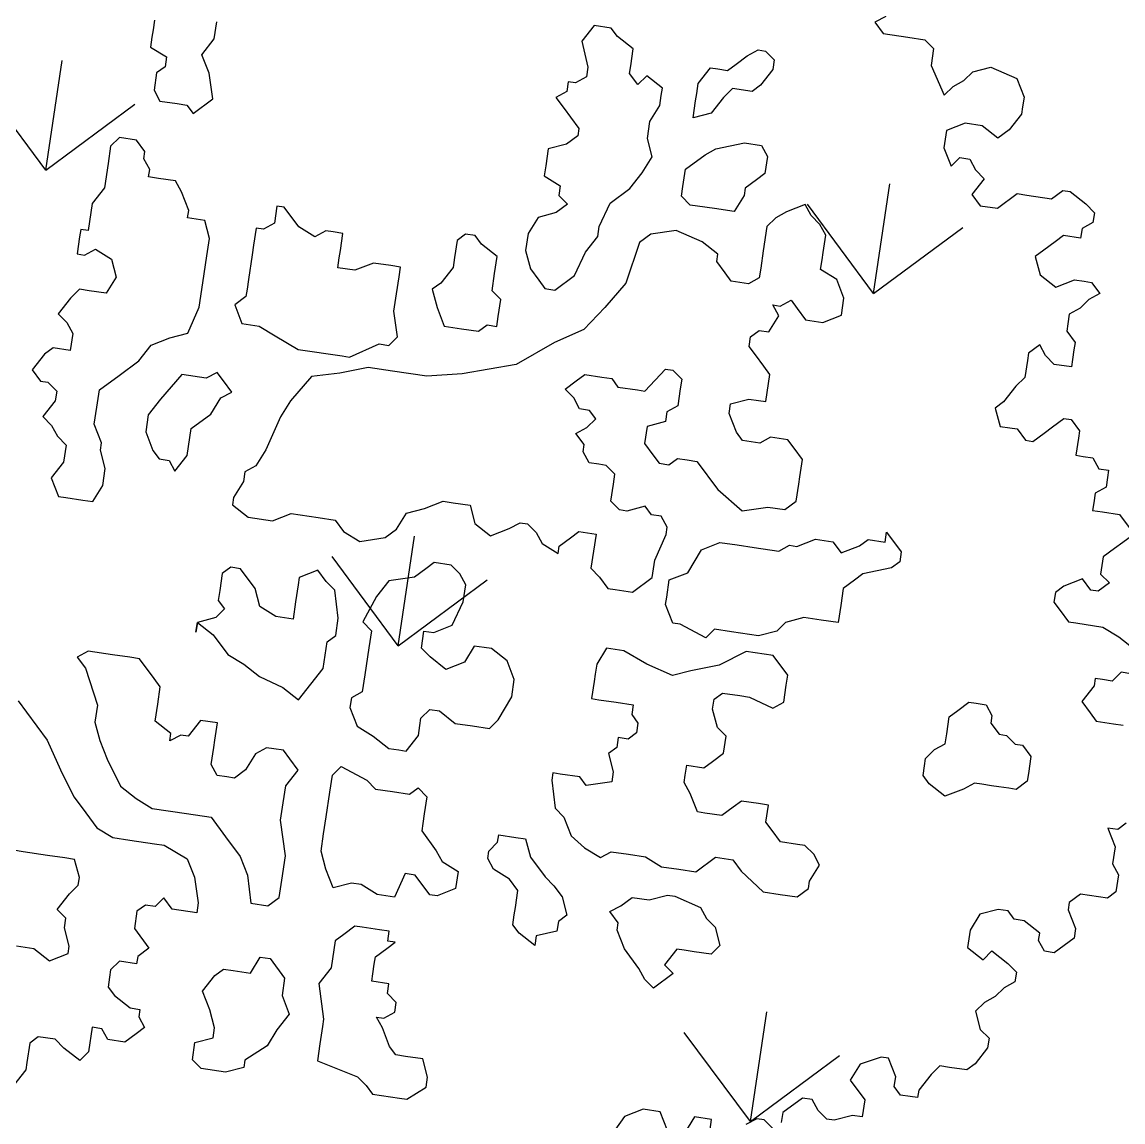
# Model space of a CAD drawing. Header units: millimetres. Extents: x 338 to 506, y 179 to 335.
# Drawn here: x 382.877 to 386.658, y 309.697 to 313.472 of the extents above; entities that cross this region are included whole.
import ezdxf

# ---------------------------------------------------------------- set-up
doc = ezdxf.new("R2010")
doc.units = ezdxf.units.MM
for name, color, linetype in [('ANDEN', 251, 'Continuous'), ('ARBOL-TOP', 3, 'Continuous'), ('MUROS', 32, 'Continuous')]:
    doc.layers.add(name, color=color, linetype=linetype)

# ---------------------------------------------------------------- blocks, each defined once
blk = doc.blocks.new('*X960')
at = {"color": 0}
for p, q in [((128.3075, 122.0172), (128.5769, 122.2867)), ((128.3075, 122.0172), (128.5769, 121.7478)), ((128.3075, 122.0172), (128.6885, 122.0172)), ((126.8707, 120.5804), (127.1401, 120.8498)), ((126.8707, 120.5804), (127.1401, 120.311)), ((126.8707, 120.5804), (127.2517, 120.5804)), ((125.4338, 119.1436), (125.7032, 119.413)), ((128.3075, 119.1436), (128.5769, 119.413)), ((125.4338, 119.1436), (125.7032, 118.8742)), ((125.4338, 119.1436), (125.8148, 119.1436)), ((128.3075, 119.1436), (128.5769, 118.8742)), ((128.3075, 119.1436), (128.6885, 119.1436))]:
    blk.add_line(p, q, dxfattribs=at)
blk = doc.blocks.new('ARBOLITO')
at = {"linetype": 'ByBlock'}
for points in [[(463.06291, 69.54334), (463.0546, 69.53711), (463.06291, 69.5288), (463.08369, 69.5288), (463.09823, 69.5288), (463.10655, 69.52256), (463.10655, 69.50802), (463.12109, 69.48516), (463.12733, 69.49347), (463.13564, 69.49971), (463.14187, 69.50802), (463.15642, 69.51425), (463.17927, 69.50802), (463.18758, 69.49347), (463.18758, 69.48516), (463.18758, 69.47893), (463.17927, 69.46438), (463.17096, 69.45607), (463.15642, 69.46438), (463.14187, 69.46438), (463.12733, 69.45607), (463.12733, 69.44153), (463.13564, 69.42698), (463.14187, 69.43529), (463.15018, 69.43529), (463.15642, 69.42698), (463.16473, 69.42075), (463.15642, 69.4062), (463.16473, 69.39789), (463.17927, 69.39789), (463.19382, 69.41244), (463.20213, 69.41244), (463.22291, 69.41244), (463.23122, 69.42075), (463.23745, 69.42075), (463.252, 69.41244), (463.26031, 69.4062), (463.26031, 69.39789), (463.252, 69.39166), (463.252, 69.38334), (463.23745, 69.38334), (463.23122, 69.37711), (463.22291, 69.3688), (463.21667, 69.36257), (463.22291, 69.34802), (463.23745, 69.33971), (463.252, 69.34802), (463.26031, 69.34802), (463.26654, 69.34802), (463.27486, 69.33971), (463.26654, 69.33348), (463.26031, 69.32516), (463.252, 69.31893), (463.252, 69.31062), (463.252, 69.30438), (463.26031, 69.29607), (463.26031, 69.28984), (463.26031, 69.28153), (463.26031, 69.27529), (463.24576, 69.27529), (463.23745, 69.28153), (463.23122, 69.28984), (463.22291, 69.28153), (463.22291, 69.27529), (463.22291, 69.26075), (463.21667, 69.25244), (463.20836, 69.23789), (463.20213, 69.23166), (463.20836, 69.21711), (463.21667, 69.21711), (463.22291, 69.21711), (463.23122, 69.2088), (463.23745, 69.2088), (463.24576, 69.21711), (463.252, 69.22335), (463.26031, 69.23166), (463.26654, 69.23166), (463.27486, 69.22335), (463.27486, 69.21711), (463.27486, 69.20257), (463.28109, 69.20257), (463.2894, 69.20257), (463.29563, 69.19426), (463.30395, 69.19426), (463.30395, 69.18802), (463.30395, 69.17971), (463.29563, 69.17348), (463.29563, 69.16517), (463.29563, 69.15893), (463.30395, 69.15893), (463.31849, 69.15893), (463.33304, 69.14439), (463.32472, 69.13608), (463.31849, 69.12984), (463.31018, 69.12153), (463.31018, 69.10698), (463.31849, 69.10075), (463.31018, 69.09244), (463.30395, 69.09244), (463.29563, 69.10075), (463.28109, 69.09244), (463.27486, 69.08621), (463.27486, 69.07789), (463.28109, 69.07166), (463.2894, 69.06335), (463.29563, 69.06335), (463.31849, 69.06335), (463.33304, 69.05712), (463.34758, 69.0488)], [(463.34758, 69.02802), (463.33927, 69.02802), (463.33304, 69.01971), (463.32472, 69.01971), (463.31849, 69.01971), (463.31849, 69.01348), (463.31018, 68.99893), (463.31849, 68.99062), (463.32472, 68.98439), (463.33927, 68.98439), (463.34758, 68.98439)], [(463.36213, 68.90335), (463.35589, 68.89712), (463.34758, 68.89712), (463.35589, 68.88257), (463.35589, 68.86803), (463.36213, 68.85972), (463.36213, 68.84517), (463.35589, 68.83894), (463.33304, 68.83894), (463.32472, 68.83062), (463.32472, 68.82439), (463.33304, 68.80985), (463.33304, 68.80153), (463.31849, 68.78699), (463.31018, 68.78699), (463.30395, 68.7953), (463.30395, 68.80153), (463.2894, 68.80985), (463.28109, 68.80985), (463.27486, 68.81608), (463.26654, 68.81608), (463.252, 68.80985), (463.24576, 68.7953), (463.24576, 68.78076), (463.26031, 68.77244), (463.26654, 68.78076), (463.28109, 68.77244), (463.2894, 68.76621), (463.2894, 68.7579), (463.28109, 68.75167), (463.27486, 68.74335), (463.26654, 68.73712), (463.26031, 68.72881), (463.26654, 68.71426), (463.27486, 68.70803), (463.27486, 68.69972), (463.26654, 68.68517), (463.26031, 68.67894), (463.24576, 68.67894), (463.23745, 68.67894), (463.23122, 68.67063), (463.22291, 68.65608), (463.22291, 68.64985), (463.21667, 68.64985), (463.20836, 68.64985), (463.20213, 68.65608), (463.20213, 68.66439), (463.19382, 68.67894), (463.18758, 68.67894), (463.17096, 68.67063), (463.16473, 68.65608), (463.17927, 68.64154), (463.17927, 68.62699), (463.17096, 68.62699), (463.15642, 68.62076), (463.15018, 68.62076), (463.14187, 68.62699), (463.13564, 68.6353), (463.12733, 68.6353), (463.11278, 68.62076), (463.11278, 68.61245)], [(463.10655, 68.60621), (463.09823, 68.61245), (463.092, 68.61245), (463.08369, 68.60621)], [(463.0546, 68.59167), (463.0546, 68.60621), (463.04005, 68.60621), (463.03382, 68.59167)], [(463.01927, 68.59167), (463.01096, 68.60621), (462.99642, 68.60621), (462.98187, 68.5979), (462.97564, 68.58543)], [(463.06291, 69.54334), (463.0546, 69.53711), (463.06291, 69.5288), (463.08369, 69.5288), (463.09823, 69.5288), (463.10655, 69.52256), (463.10655, 69.50802), (463.12109, 69.48516), (463.12733, 69.49347), (463.13564, 69.49971), (463.14187, 69.50802), (463.15642, 69.51425), (463.17927, 69.50802), (463.18758, 69.49347), (463.18758, 69.48516), (463.18758, 69.47893), (463.17927, 69.46438), (463.17096, 69.45607), (463.15642, 69.46438), (463.14187, 69.46438), (463.12733, 69.45607), (463.12733, 69.44153), (463.13564, 69.42698), (463.14187, 69.43529), (463.15018, 69.43529), (463.15642, 69.42698), (463.16473, 69.42075), (463.15642, 69.4062), (463.16473, 69.39789), (463.17927, 69.39789), (463.19382, 69.41244), (463.20213, 69.41244), (463.22291, 69.41244), (463.23122, 69.42075), (463.23745, 69.42075), (463.252, 69.41244), (463.26031, 69.4062), (463.26031, 69.39789), (463.252, 69.39166), (463.252, 69.38334), (463.23745, 69.38334), (463.23122, 69.37711), (463.22291, 69.3688), (463.21667, 69.36257), (463.22291, 69.34802), (463.23745, 69.33971), (463.252, 69.34802), (463.26031, 69.34802), (463.26654, 69.34802), (463.27486, 69.33971), (463.26654, 69.33348), (463.26031, 69.32516), (463.252, 69.31893), (463.252, 69.31062), (463.252, 69.30438), (463.26031, 69.29607), (463.26031, 69.28984), (463.26031, 69.28153), (463.26031, 69.27529), (463.24576, 69.27529), (463.23745, 69.28153), (463.23122, 69.28984), (463.22291, 69.28153), (463.22291, 69.27529), (463.22291, 69.26075), (463.21667, 69.25244), (463.20836, 69.23789), (463.20213, 69.23166), (463.20836, 69.21711), (463.21667, 69.21711), (463.22291, 69.21711), (463.23122, 69.2088), (463.23745, 69.2088), (463.24576, 69.21711), (463.252, 69.22335), (463.26031, 69.23166), (463.26654, 69.23166), (463.27486, 69.22335), (463.27486, 69.21711), (463.27486, 69.20257), (463.28109, 69.20257), (463.2894, 69.20257), (463.29563, 69.19426), (463.30395, 69.19426), (463.30395, 69.18802), (463.30395, 69.17971), (463.29563, 69.17348), (463.29563, 69.16517), (463.29563, 69.15893), (463.30395, 69.15893), (463.31849, 69.15893), (463.33304, 69.14439), (463.32472, 69.13608), (463.31849, 69.12984), (463.31018, 69.12153), (463.31018, 69.10698), (463.31849, 69.10075), (463.31018, 69.09244), (463.30395, 69.09244), (463.29563, 69.10075), (463.28109, 69.09244), (463.27486, 69.08621), (463.27486, 69.07789), (463.28109, 69.07166), (463.2894, 69.06335), (463.29563, 69.06335), (463.31849, 69.06335), (463.33304, 69.05712), (463.34758, 69.0488)], [(463.34758, 69.02802), (463.33927, 69.02802), (463.33304, 69.01971), (463.32472, 69.01971), (463.31849, 69.01971), (463.31849, 69.01348), (463.31018, 68.99893), (463.31849, 68.99062), (463.32472, 68.98439), (463.33927, 68.98439), (463.34758, 68.98439)], [(463.36213, 68.90335), (463.35589, 68.89712), (463.34758, 68.89712), (463.35589, 68.88257), (463.35589, 68.86803), (463.36213, 68.85972), (463.36213, 68.84517), (463.35589, 68.83894), (463.33304, 68.83894), (463.32472, 68.83062), (463.32472, 68.82439), (463.33304, 68.80985), (463.33304, 68.80153), (463.31849, 68.78699), (463.31018, 68.78699), (463.30395, 68.7953), (463.30395, 68.80153), (463.2894, 68.80985), (463.28109, 68.80985), (463.27486, 68.81608), (463.26654, 68.81608), (463.252, 68.80985), (463.24576, 68.7953), (463.24576, 68.78076), (463.26031, 68.77244), (463.26654, 68.78076), (463.28109, 68.77244), (463.2894, 68.76621), (463.2894, 68.7579), (463.28109, 68.75167), (463.27486, 68.74335), (463.26654, 68.73712), (463.26031, 68.72881), (463.26654, 68.71426), (463.27486, 68.70803), (463.27486, 68.69972), (463.26654, 68.68517), (463.26031, 68.67894), (463.24576, 68.67894), (463.23745, 68.67894), (463.23122, 68.67063), (463.22291, 68.65608), (463.22291, 68.64985), (463.21667, 68.64985), (463.20836, 68.64985), (463.20213, 68.65608), (463.20213, 68.66439), (463.19382, 68.67894), (463.18758, 68.67894), (463.17096, 68.67063), (463.16473, 68.65608), (463.17927, 68.64154), (463.17927, 68.62699), (463.17096, 68.62699), (463.15642, 68.62076), (463.15018, 68.62076), (463.14187, 68.62699), (463.13564, 68.6353), (463.12733, 68.6353), (463.11278, 68.62076), (463.11278, 68.61245)], [(463.10655, 68.60621), (463.09823, 68.61245), (463.092, 68.61245), (463.08369, 68.60621)], [(463.0546, 68.59167), (463.0546, 68.60621), (463.04005, 68.60621), (463.03382, 68.59167)], [(463.01927, 68.59167), (463.01096, 68.60621), (462.99642, 68.60621), (462.98187, 68.5979), (462.97564, 68.58543)], [(462.51435, 69.39166), (462.50811, 69.41244), (462.4998, 69.42698), (462.50811, 69.44153), (462.50811, 69.45607)], [(462.45617, 69.44984), (462.45617, 69.44153), (462.45617, 69.43529), (462.45617, 69.42698), (462.47071, 69.42075), (462.47071, 69.41244), (462.46448, 69.4062), (462.46448, 69.39166), (462.47071, 69.38334), (462.48526, 69.38334), (462.49357, 69.38334), (462.4998, 69.37711), (462.51435, 69.39166), (462.51435, 69.39166)], [(462.51435, 69.39166), (462.50811, 69.41244), (462.4998, 69.42698), (462.50811, 69.44153), (462.50811, 69.45607)], [(462.45617, 69.44984), (462.45617, 69.44153), (462.45617, 69.43529), (462.45617, 69.42698), (462.47071, 69.42075), (462.47071, 69.41244), (462.46448, 69.4062), (462.46448, 69.39166), (462.47071, 69.38334), (462.48526, 69.38334), (462.49357, 69.38334), (462.4998, 69.37711), (462.51435, 69.39166)], [(462.82187, 69.27529), (462.83642, 69.28984), (462.84265, 69.31062), (462.85097, 69.32516), (462.85097, 69.33348), (462.8572, 69.35425), (462.87174, 69.3688), (462.88006, 69.38334), (462.88629, 69.39789), (462.88006, 69.41244), (462.88006, 69.42698), (462.88629, 69.44153), (462.88629, 69.44984), (462.88629, 69.45607), (462.87174, 69.46438), (462.86551, 69.45607), (462.8572, 69.46438), (462.8572, 69.47062), (462.8572, 69.48516), (462.84265, 69.49347), (462.83642, 69.49971), (462.82187, 69.49971), (462.81356, 69.48516), (462.82187, 69.46438), (462.82187, 69.45607), (462.81356, 69.44984), (462.80733, 69.44984), (462.80733, 69.44153), (462.79902, 69.43529), (462.80733, 69.42698), (462.81356, 69.42075), (462.82187, 69.41244), (462.82187, 69.4062), (462.81356, 69.39789), (462.79902, 69.39166), (462.79902, 69.37711), (462.79902, 69.3688), (462.81356, 69.36257), (462.81356, 69.35425), (462.82187, 69.34802), (462.81356, 69.33971), (462.79902, 69.33348), (462.79278, 69.31893), (462.79278, 69.30438), (462.79902, 69.28984), (462.80733, 69.28153), (462.81356, 69.27529), (462.82187, 69.27529), (462.82187, 69.27529)], [(462.82187, 69.27529), (462.83642, 69.28984), (462.84265, 69.31062), (462.85097, 69.32516), (462.85097, 69.33348), (462.8572, 69.35425), (462.87174, 69.3688), (462.88006, 69.38334), (462.88629, 69.39789), (462.88006, 69.41244), (462.88006, 69.42698), (462.88629, 69.44153), (462.88629, 69.44984), (462.88629, 69.45607), (462.87174, 69.46438), (462.86551, 69.45607), (462.8572, 69.46438), (462.8572, 69.47062), (462.8572, 69.48516), (462.84265, 69.49347), (462.83642, 69.49971), (462.82187, 69.49971), (462.81356, 69.48516), (462.82187, 69.46438), (462.82187, 69.45607), (462.81356, 69.44984), (462.80733, 69.44984), (462.80733, 69.44153), (462.79902, 69.43529), (462.80733, 69.42698), (462.81356, 69.42075), (462.82187, 69.41244), (462.82187, 69.4062), (462.81356, 69.39789), (462.79902, 69.39166), (462.79902, 69.37711), (462.79902, 69.3688), (462.81356, 69.36257), (462.81356, 69.35425), (462.82187, 69.34802), (462.81356, 69.33971), (462.79902, 69.33348), (462.79278, 69.31893), (462.79278, 69.30438), (462.79902, 69.28984), (462.80733, 69.28153), (462.81356, 69.27529), (462.82187, 69.27529)], [(462.91538, 69.43529), (462.91538, 69.44984), (462.91538, 69.45607), (462.91538, 69.46438), (462.92369, 69.47893), (462.92993, 69.47893), (462.93824, 69.47893), (462.94447, 69.48516), (462.95278, 69.49347), (462.96109, 69.49971), (462.96733, 69.49971), (462.97564, 69.49347), (462.97564, 69.48516), (462.96733, 69.47062), (462.96109, 69.46438), (462.94447, 69.46438), (462.93824, 69.45607), (462.92993, 69.44153), (462.91538, 69.43529), (462.91538, 69.43529)], [(462.91538, 69.43529), (462.91538, 69.44984), (462.91538, 69.45607), (462.91538, 69.46438), (462.92369, 69.47893), (462.92993, 69.47893), (462.93824, 69.47893), (462.94447, 69.48516), (462.95278, 69.49347), (462.96109, 69.49971), (462.96733, 69.49971), (462.97564, 69.49347), (462.97564, 69.48516), (462.96733, 69.47062), (462.96109, 69.46438), (462.94447, 69.46438), (462.93824, 69.45607), (462.92993, 69.44153), (462.91538, 69.43529)], [(462.94447, 69.36257), (462.92993, 69.36257), (462.92369, 69.36257), (462.91538, 69.3688), (462.91538, 69.37711), (462.91538, 69.39166), (462.92993, 69.4062), (462.93824, 69.41244), (462.96109, 69.42075), (462.97564, 69.42075), (462.98187, 69.41244), (462.98187, 69.39789), (462.97564, 69.39166), (462.96733, 69.38334), (462.96733, 69.37711), (462.96109, 69.36257), (462.94447, 69.36257), (462.94447, 69.36257)], [(462.94447, 69.36257), (462.92993, 69.36257), (462.92369, 69.36257), (462.91538, 69.3688), (462.91538, 69.37711), (462.91538, 69.39166), (462.92993, 69.4062), (462.93824, 69.41244), (462.96109, 69.42075), (462.97564, 69.42075), (462.98187, 69.41244), (462.98187, 69.39789), (462.97564, 69.39166), (462.96733, 69.38334), (462.96733, 69.37711), (462.96109, 69.36257), (462.94447, 69.36257)], [(462.58084, 69.05712), (462.59538, 69.0488), (462.61616, 69.0488), (462.63071, 69.05712), (462.65357, 69.05712), (462.66811, 69.05712), (462.67642, 69.0488), (462.69097, 69.04257), (462.71175, 69.0488), (462.72006, 69.05712), (462.72629, 69.07166), (462.74084, 69.07789), (462.75538, 69.08621), (462.76369, 69.08621), (462.77824, 69.08621), (462.78447, 69.07166), (462.79902, 69.06335), (462.81356, 69.07166), (462.82187, 69.07789), (462.82811, 69.07789), (462.83642, 69.07166), (462.84265, 69.06335), (462.8572, 69.05712), (462.8572, 69.06335), (462.86551, 69.07166), (462.87174, 69.07789), (462.88629, 69.07789), (462.88629, 69.06335), (462.88629, 69.0488), (462.8946, 69.04257), (462.90291, 69.03426), (462.90915, 69.03426), (462.92369, 69.03426), (462.93824, 69.0488), (462.93824, 69.06335), (462.94447, 69.08621), (462.94447, 69.09244), (462.93824, 69.10075), (462.92993, 69.10075), (462.92369, 69.10698), (462.90915, 69.10075), (462.90291, 69.10075), (462.8946, 69.10698), (462.8946, 69.12153), (462.8946, 69.12984), (462.88629, 69.13608), (462.88006, 69.13608), (462.87174, 69.13608), (462.86551, 69.14439), (462.86551, 69.15062), (462.8572, 69.15893), (462.86551, 69.16517), (462.87174, 69.17348), (462.86551, 69.17971), (462.8572, 69.17971), (462.85097, 69.18802), (462.84265, 69.19426), (462.85097, 69.20257), (462.8572, 69.2088), (462.87174, 69.2088), (462.88006, 69.2088), (462.88629, 69.20257), (462.90291, 69.20257), (462.90915, 69.20257), (462.92369, 69.22335), (462.92993, 69.22335), (462.93824, 69.21711), (462.93824, 69.2088), (462.93824, 69.19426), (462.92993, 69.18802), (462.92993, 69.17971), (462.91538, 69.17348), (462.91538, 69.15893), (462.92369, 69.15062), (462.92993, 69.14439), (462.93824, 69.14439), (462.94447, 69.15062), (462.95278, 69.15062), (462.96109, 69.15062), (462.96733, 69.14439), (462.97564, 69.13608), (462.98187, 69.12984), (463.00473, 69.1153), (463.02551, 69.12153), (463.04005, 69.12153), (463.04837, 69.12984), (463.04837, 69.14439), (463.04837, 69.15062), (463.04837, 69.16517), (463.04005, 69.17348), (463.03382, 69.17971), (463.01927, 69.17971), (463.01096, 69.17348), (462.99642, 69.17348), (462.99018, 69.17971), (462.98187, 69.19426), (462.98187, 69.20257), (462.99642, 69.2088), (463.00473, 69.2088), (463.01096, 69.2088), (463.01096, 69.23166), (463.00473, 69.23789), (462.99642, 69.2462), (462.99018, 69.25244), (462.99018, 69.26075), (462.99642, 69.26698), (463.00473, 69.26698), (463.01096, 69.28153), (463.00473, 69.28984), (463.01096, 69.28984), (463.01927, 69.29607), (463.02551, 69.28984), (463.03382, 69.28153), (463.04837, 69.28153), (463.06291, 69.28984), (463.06291, 69.30438), (463.0546, 69.31893), (463.04005, 69.32516), (463.04005, 69.33348), (463.04005, 69.33971), (463.04005, 69.35425), (463.03382, 69.36257), (463.02551, 69.3688), (463.01927, 69.37711), (463.00473, 69.3688), (462.99642, 69.36257), (462.99018, 69.35425), (462.99018, 69.33348), (462.99018, 69.31893), (462.99018, 69.31062), (462.98187, 69.30438), (462.96733, 69.30438), (462.96109, 69.31062), (462.95278, 69.31893), (462.95278, 69.32516), (462.93824, 69.33348), (462.91538, 69.33971), (462.8946, 69.33348), (462.88629, 69.32516), (462.88006, 69.28984), (462.86551, 69.26698), (462.85097, 69.2462), (462.82811, 69.23166), (462.79902, 69.2088), (462.75538, 69.19426), (462.72629, 69.18802), (462.6972, 69.18802), (462.67642, 69.18802), (462.65357, 69.17971), (462.63071, 69.17348), (462.61616, 69.15062), (462.60993, 69.13608), (462.60162, 69.10698), (462.59538, 69.09244), (462.58707, 69.08621), (462.58707, 69.07789), (462.58084, 69.06335), (462.58084, 69.05712), (462.58084, 69.05712)], [(462.58084, 69.05712), (462.59538, 69.0488), (462.61616, 69.0488), (462.63071, 69.05712), (462.65357, 69.05712), (462.66811, 69.05712), (462.67642, 69.0488), (462.69097, 69.04257), (462.71175, 69.0488), (462.72006, 69.05712), (462.72629, 69.07166), (462.74084, 69.07789), (462.75538, 69.08621), (462.76369, 69.08621), (462.77824, 69.08621), (462.78447, 69.07166), (462.79902, 69.06335), (462.81356, 69.07166), (462.82187, 69.07789), (462.82811, 69.07789), (462.83642, 69.07166), (462.84265, 69.06335), (462.8572, 69.05712), (462.8572, 69.06335), (462.86551, 69.07166), (462.87174, 69.07789), (462.88629, 69.07789), (462.88629, 69.06335), (462.88629, 69.0488), (462.8946, 69.04257), (462.90291, 69.03426), (462.90915, 69.03426), (462.92369, 69.03426), (462.93824, 69.0488), (462.93824, 69.06335), (462.94447, 69.08621), (462.94447, 69.09244), (462.93824, 69.10075), (462.92993, 69.10075), (462.92369, 69.10698), (462.90915, 69.10075), (462.90291, 69.10075), (462.8946, 69.10698), (462.8946, 69.12153), (462.8946, 69.12984), (462.88629, 69.13608), (462.88006, 69.13608), (462.87174, 69.13608), (462.86551, 69.14439), (462.86551, 69.15062), (462.8572, 69.15893), (462.86551, 69.16517), (462.87174, 69.17348), (462.86551, 69.17971), (462.8572, 69.17971), (462.85097, 69.18802), (462.84265, 69.19426), (462.85097, 69.20257), (462.8572, 69.2088), (462.87174, 69.2088), (462.88006, 69.2088), (462.88629, 69.20257), (462.90291, 69.20257), (462.90915, 69.20257), (462.92369, 69.22335), (462.92993, 69.22335), (462.93824, 69.21711), (462.93824, 69.2088), (462.93824, 69.19426), (462.92993, 69.18802), (462.92993, 69.17971), (462.91538, 69.17348), (462.91538, 69.15893), (462.92369, 69.15062), (462.92993, 69.14439), (462.93824, 69.14439), (462.94447, 69.15062), (462.95278, 69.15062), (462.96109, 69.15062), (462.96733, 69.14439), (462.97564, 69.13608), (462.98187, 69.12984), (463.00473, 69.1153), (463.02551, 69.12153), (463.04005, 69.12153), (463.04837, 69.12984), (463.04837, 69.14439), (463.04837, 69.15062), (463.04837, 69.16517), (463.04005, 69.17348), (463.03382, 69.17971), (463.01927, 69.17971), (463.01096, 69.17348), (462.99642, 69.17348), (462.99018, 69.17971), (462.98187, 69.19426), (462.98187, 69.20257), (462.99642, 69.2088), (463.00473, 69.2088), (463.01096, 69.2088), (463.01096, 69.23166), (463.00473, 69.23789), (462.99642, 69.2462), (462.99018, 69.25244), (462.99018, 69.26075), (462.99642, 69.26698), (463.00473, 69.26698), (463.01096, 69.28153), (463.00473, 69.28984), (463.01096, 69.28984), (463.01927, 69.29607), (463.02551, 69.28984), (463.03382, 69.28153), (463.04837, 69.28153), (463.06291, 69.28984), (463.06291, 69.30438), (463.0546, 69.31893), (463.04005, 69.32516), (463.04005, 69.33348), (463.04005, 69.33971), (463.04005, 69.35425), (463.03382, 69.36257), (463.02551, 69.3688), (463.01927, 69.37711), (463.00473, 69.3688), (462.99642, 69.36257), (462.99018, 69.35425), (462.99018, 69.33348), (462.99018, 69.31893), (462.99018, 69.31062), (462.98187, 69.30438), (462.96733, 69.30438), (462.96109, 69.31062), (462.95278, 69.31893), (462.95278, 69.32516), (462.93824, 69.33348), (462.91538, 69.33971), (462.8946, 69.33348), (462.88629, 69.32516), (462.88006, 69.28984), (462.86551, 69.26698), (462.85097, 69.2462), (462.82811, 69.23166), (462.79902, 69.2088), (462.75538, 69.19426), (462.72629, 69.18802), (462.6972, 69.18802), (462.67642, 69.18802), (462.65357, 69.17971), (462.63071, 69.17348), (462.61616, 69.15062), (462.60993, 69.13608), (462.60162, 69.10698), (462.59538, 69.09244), (462.58707, 69.08621), (462.58707, 69.07789), (462.58084, 69.06335), (462.58084, 69.05712)], [(462.46448, 69.09244), (462.45617, 69.10698), (462.45617, 69.12153), (462.45617, 69.13608), (462.47071, 69.15062), (462.48526, 69.16517), (462.49357, 69.17971), (462.50811, 69.18802), (462.52266, 69.19426), (462.52889, 69.21711), (462.52889, 69.23789), (462.52889, 69.26075), (462.52889, 69.27529), (462.52266, 69.28984), (462.50811, 69.28984), (462.50811, 69.29607), (462.4998, 69.31062), (462.49357, 69.31893), (462.47902, 69.31893), (462.47071, 69.31893), (462.47071, 69.32516), (462.46448, 69.33348), (462.46448, 69.33971), (462.45617, 69.34802), (462.44162, 69.34802), (462.43539, 69.33971), (462.43539, 69.32516), (462.43539, 69.30438), (462.42708, 69.28984), (462.42708, 69.26698), (462.42084, 69.26698), (462.42084, 69.26075), (462.42084, 69.2462), (462.42708, 69.2462), (462.43539, 69.25244), (462.44993, 69.2462), (462.45617, 69.23166), (462.44993, 69.21711), (462.43539, 69.21711), (462.42708, 69.21711), (462.42084, 69.2088), (462.41253, 69.19426), (462.42084, 69.18802), (462.42708, 69.17971), (462.42708, 69.16517), (462.41253, 69.16517), (462.4063, 69.15893), (462.39798, 69.14439), (462.4063, 69.13608), (462.41253, 69.13608), (462.42084, 69.12984), (462.42084, 69.12153), (462.41253, 69.10698), (462.42084, 69.10075), (462.42708, 69.09244), (462.43539, 69.08621), (462.43539, 69.07166), (462.42708, 69.05712), (462.43539, 69.04257), (462.44162, 69.04257), (462.45617, 69.04257), (462.46448, 69.04257), (462.47071, 69.05712), (462.47071, 69.07166), (462.46448, 69.08621), (462.46448, 69.09244), (462.46448, 69.09244)], [(462.46448, 69.09244), (462.45617, 69.10698), (462.45617, 69.12153), (462.45617, 69.13608), (462.47071, 69.15062), (462.48526, 69.16517), (462.49357, 69.17971), (462.50811, 69.18802), (462.52266, 69.19426), (462.52889, 69.21711), (462.52889, 69.23789), (462.52889, 69.26075), (462.52889, 69.27529), (462.52266, 69.28984), (462.50811, 69.28984), (462.50811, 69.29607), (462.4998, 69.31062), (462.49357, 69.31893), (462.47902, 69.31893), (462.47071, 69.31893), (462.47071, 69.32516), (462.46448, 69.33348), (462.46448, 69.33971), (462.45617, 69.34802), (462.44162, 69.34802), (462.43539, 69.33971), (462.43539, 69.32516), (462.43539, 69.30438), (462.42708, 69.28984), (462.42708, 69.26698), (462.42084, 69.26698), (462.42084, 69.26075), (462.42084, 69.2462), (462.42708, 69.2462), (462.43539, 69.25244), (462.44993, 69.2462), (462.45617, 69.23166), (462.44993, 69.21711), (462.43539, 69.21711), (462.42708, 69.21711), (462.42084, 69.2088), (462.41253, 69.19426), (462.42084, 69.18802), (462.42708, 69.17971), (462.42708, 69.16517), (462.41253, 69.16517), (462.4063, 69.15893), (462.39798, 69.14439), (462.4063, 69.13608), (462.41253, 69.13608), (462.42084, 69.12984), (462.42084, 69.12153), (462.41253, 69.10698), (462.42084, 69.10075), (462.42708, 69.09244), (462.43539, 69.08621), (462.43539, 69.07166), (462.42708, 69.05712), (462.43539, 69.04257), (462.44162, 69.04257), (462.45617, 69.04257), (462.46448, 69.04257), (462.47071, 69.05712), (462.47071, 69.07166), (462.46448, 69.08621), (462.46448, 69.09244)], [(462.6972, 69.21711), (462.69097, 69.23789), (462.69097, 69.25244), (462.69097, 69.26698), (462.69097, 69.27529), (462.68266, 69.27529), (462.66811, 69.27529), (462.65357, 69.26698), (462.63902, 69.26698), (462.63902, 69.27529), (462.63902, 69.28153), (462.63902, 69.29607), (462.63071, 69.29607), (462.62447, 69.29607), (462.61616, 69.28984), (462.60162, 69.29607), (462.58707, 69.31062), (462.58084, 69.31062), (462.58084, 69.29607), (462.57253, 69.28984), (462.56629, 69.28984), (462.56629, 69.27529), (462.56629, 69.26698), (462.56629, 69.2462), (462.56629, 69.23789), (462.56629, 69.23166), (462.55798, 69.22335), (462.56629, 69.2088), (462.58084, 69.2088), (462.59538, 69.20257), (462.61616, 69.19426), (462.65357, 69.19426), (462.6598, 69.19426), (462.68266, 69.2088), (462.69097, 69.2088), (462.6972, 69.21711), (462.6972, 69.21711)], [(462.6972, 69.21711), (462.69097, 69.23789), (462.69097, 69.25244), (462.69097, 69.26698), (462.69097, 69.27529), (462.68266, 69.27529), (462.66811, 69.27529), (462.65357, 69.26698), (462.63902, 69.26698), (462.63902, 69.27529), (462.63902, 69.28153), (462.63902, 69.29607), (462.63071, 69.29607), (462.62447, 69.29607), (462.61616, 69.28984), (462.60162, 69.29607), (462.58707, 69.31062), (462.58084, 69.31062), (462.58084, 69.29607), (462.57253, 69.28984), (462.56629, 69.28984), (462.56629, 69.27529), (462.56629, 69.26698), (462.56629, 69.2462), (462.56629, 69.23789), (462.56629, 69.23166), (462.55798, 69.22335), (462.56629, 69.2088), (462.58084, 69.2088), (462.59538, 69.20257), (462.61616, 69.19426), (462.65357, 69.19426), (462.6598, 69.19426), (462.68266, 69.2088), (462.69097, 69.2088), (462.6972, 69.21711)], [(462.77824, 69.2462), (462.77824, 69.26075), (462.76993, 69.26698), (462.76993, 69.28153), (462.76993, 69.29607), (462.75538, 69.30438), (462.74915, 69.31062), (462.74084, 69.31062), (462.7346, 69.30438), (462.7346, 69.28984), (462.7346, 69.28153), (462.72629, 69.26698), (462.72006, 69.26075), (462.72629, 69.2462), (462.7346, 69.23166), (462.74915, 69.23166), (462.76369, 69.23166), (462.76993, 69.23789), (462.77824, 69.23789), (462.77824, 69.2462), (462.77824, 69.2462)], [(462.77824, 69.2462), (462.77824, 69.26075), (462.76993, 69.26698), (462.76993, 69.28153), (462.76993, 69.29607), (462.75538, 69.30438), (462.74915, 69.31062), (462.74084, 69.31062), (462.7346, 69.30438), (462.7346, 69.28984), (462.7346, 69.28153), (462.72629, 69.26698), (462.72006, 69.26075), (462.72629, 69.2462), (462.7346, 69.23166), (462.74915, 69.23166), (462.76369, 69.23166), (462.76993, 69.23789), (462.77824, 69.23789), (462.77824, 69.2462)], [(462.52889, 69.07789), (462.5372, 69.09244), (462.5372, 69.1153), (462.55175, 69.12984), (462.55798, 69.14439), (462.56629, 69.15062), (462.55798, 69.15893), (462.55175, 69.16517), (462.54344, 69.15893), (462.52266, 69.15893), (462.50811, 69.13608), (462.4998, 69.12153), (462.4998, 69.10698), (462.50811, 69.09244), (462.51435, 69.08621), (462.52266, 69.08621), (462.52889, 69.07789), (462.52889, 69.07789)], [(462.52889, 69.07789), (462.5372, 69.09244), (462.5372, 69.1153), (462.55175, 69.12984), (462.55798, 69.14439), (462.56629, 69.15062), (462.55798, 69.15893), (462.55175, 69.16517), (462.54344, 69.15893), (462.52266, 69.15893), (462.50811, 69.13608), (462.4998, 69.12153), (462.4998, 69.10698), (462.50811, 69.09244), (462.51435, 69.08621), (462.52266, 69.08621), (462.52889, 69.07789)], [(462.96109, 69.01348), (462.95278, 69.02802), (462.95278, 69.03426), (462.95278, 69.0488), (462.96733, 69.05712), (462.97564, 69.07789), (462.99018, 69.08621), (463.00473, 69.08621), (463.01927, 69.08621), (463.04005, 69.08621), (463.04837, 69.09244), (463.0546, 69.09244), (463.06914, 69.10075), (463.08369, 69.10075), (463.092, 69.09244), (463.10655, 69.10075), (463.11278, 69.10698), (463.12733, 69.10698), (463.12733, 69.1153), (463.14187, 69.10075), (463.14187, 69.09244), (463.13564, 69.08621), (463.11278, 69.07789), (463.10655, 69.07166), (463.09823, 69.06335), (463.09823, 69.0488), (463.09823, 69.03426), (463.08369, 69.03426), (463.06914, 69.03426), (463.0546, 69.02802), (463.04837, 69.01971), (463.03382, 69.01348), (463.01096, 69.01348), (462.99642, 69.01348), (462.99018, 69.00517), (462.96733, 69.01348), (462.96109, 69.01348), (462.96109, 69.01348)], [(462.96109, 69.01348), (462.95278, 69.02802), (462.95278, 69.03426), (462.95278, 69.0488), (462.96733, 69.05712), (462.97564, 69.07789), (462.99018, 69.08621), (463.00473, 69.08621), (463.01927, 69.08621), (463.04005, 69.08621), (463.04837, 69.09244), (463.0546, 69.09244), (463.06914, 69.10075), (463.08369, 69.10075), (463.092, 69.09244), (463.10655, 69.10075), (463.11278, 69.10698), (463.12733, 69.10698), (463.12733, 69.1153), (463.14187, 69.10075), (463.14187, 69.09244), (463.13564, 69.08621), (463.11278, 69.07789), (463.10655, 69.07166), (463.09823, 69.06335), (463.09823, 69.0488), (463.09823, 69.03426), (463.08369, 69.03426), (463.06914, 69.03426), (463.0546, 69.02802), (463.04837, 69.01971), (463.03382, 69.01348), (463.01096, 69.01348), (462.99642, 69.01348), (462.99018, 69.00517), (462.96733, 69.01348), (462.96109, 69.01348)], [(462.70343, 68.90335), (462.71175, 68.88881), (462.72629, 68.88257), (462.74084, 68.87426), (462.74915, 68.87426), (462.75538, 68.87426), (462.76369, 68.88881), (462.76369, 68.89712), (462.76369, 68.90335), (462.76993, 68.91166), (462.77824, 68.91166), (462.79278, 68.90335), (462.80733, 68.90335), (462.82187, 68.90335), (462.82811, 68.91166), (462.83642, 68.93244), (462.83642, 68.94699), (462.82811, 68.96153), (462.81356, 68.96984), (462.80733, 68.96984), (462.79902, 68.96984), (462.79278, 68.9553), (462.77824, 68.94699), (462.76369, 68.9553), (462.75538, 68.96153), (462.75538, 68.97608), (462.76369, 68.97608), (462.77824, 68.98439), (462.78447, 69.00517), (462.78447, 69.01971), (462.77824, 69.02802), (462.76993, 69.03426), (462.75538, 69.03426), (462.74915, 69.02802), (462.74084, 69.01971), (462.72006, 69.01348), (462.71175, 68.99893), (462.70343, 68.97608), (462.71175, 68.96984), (462.71175, 68.9553), (462.71175, 68.93244), (462.71175, 68.9179), (462.70343, 68.91166), (462.70343, 68.90335), (462.70343, 68.90335)], [(462.70343, 68.90335), (462.71175, 68.88881), (462.72629, 68.88257), (462.74084, 68.87426), (462.74915, 68.87426), (462.75538, 68.87426), (462.76369, 68.88881), (462.76369, 68.89712), (462.76369, 68.90335), (462.76993, 68.91166), (462.77824, 68.91166), (462.79278, 68.90335), (462.80733, 68.90335), (462.82187, 68.90335), (462.82811, 68.91166), (462.83642, 68.93244), (462.83642, 68.94699), (462.82811, 68.96153), (462.81356, 68.96984), (462.80733, 68.96984), (462.79902, 68.96984), (462.79278, 68.9553), (462.77824, 68.94699), (462.76369, 68.9553), (462.75538, 68.96153), (462.75538, 68.97608), (462.76369, 68.97608), (462.77824, 68.98439), (462.78447, 69.00517), (462.78447, 69.01971), (462.77824, 69.02802), (462.76993, 69.03426), (462.75538, 69.03426), (462.74915, 69.02802), (462.74084, 69.01971), (462.72006, 69.01348), (462.71175, 68.99893), (462.70343, 68.97608), (462.71175, 68.96984), (462.71175, 68.9553), (462.71175, 68.93244), (462.71175, 68.9179), (462.70343, 68.91166), (462.70343, 68.90335)], [(462.56629, 68.9553), (462.58084, 68.94699), (462.59538, 68.93244), (462.60993, 68.92621), (462.62447, 68.9179), (462.64525, 68.91166), (462.6598, 68.90335), (462.66811, 68.9179), (462.67642, 68.93244), (462.67642, 68.9553), (462.68266, 68.96153), (462.68266, 68.97608), (462.67642, 68.99893), (462.66811, 69.00517), (462.6598, 69.01348), (462.64525, 69.00517), (462.64525, 68.99893), (462.64525, 68.98439), (462.64525, 68.96984), (462.63071, 68.96984), (462.61616, 68.97608), (462.60993, 68.99062), (462.59538, 69.00517), (462.58707, 69.00517), (462.58084, 68.99893), (462.58084, 68.98439), (462.58084, 68.97608), (462.58707, 68.96984), (462.58084, 68.96153), (462.56629, 68.9553), (462.56629, 68.94699), (462.56629, 68.9553), (462.56629, 68.9553)], [(462.56629, 68.9553), (462.58084, 68.94699), (462.59538, 68.93244), (462.60993, 68.92621), (462.62447, 68.9179), (462.64525, 68.91166), (462.6598, 68.90335), (462.66811, 68.9179), (462.67642, 68.93244), (462.67642, 68.9553), (462.68266, 68.96153), (462.68266, 68.97608), (462.67642, 68.99893), (462.66811, 69.00517), (462.6598, 69.01348), (462.64525, 69.00517), (462.64525, 68.99893), (462.64525, 68.98439), (462.64525, 68.96984), (462.63071, 68.96984), (462.61616, 68.97608), (462.60993, 68.99062), (462.59538, 69.00517), (462.58707, 69.00517), (462.58084, 68.99893), (462.58084, 68.98439), (462.58084, 68.97608), (462.58707, 68.96984), (462.58084, 68.96153), (462.56629, 68.9553), (462.56629, 68.94699), (462.56629, 68.9553)], [(462.90915, 68.86803), (462.90291, 68.87426), (462.88629, 68.87426), (462.88006, 68.87426), (462.88006, 68.86803), (462.88629, 68.84517), (462.8946, 68.83894), (462.90291, 68.82439), (462.91538, 68.81608), (462.92993, 68.80985), (462.93824, 68.81608), (462.95278, 68.81608), (462.96733, 68.81608), (462.98187, 68.80985), (462.99642, 68.80985), (463.01096, 68.80985), (463.02551, 68.82439), (463.04005, 68.82439), (463.04837, 68.81608), (463.06914, 68.80153), (463.08369, 68.80153), (463.09823, 68.80153), (463.10655, 68.80985), (463.10655, 68.81608), (463.11278, 68.83062), (463.10655, 68.83894), (463.09823, 68.84517), (463.092, 68.84517), (463.07746, 68.84517), (463.06914, 68.85348), (463.06291, 68.85972), (463.06291, 68.87426), (463.0546, 68.87426), (463.04005, 68.87426), (463.03382, 68.86803), (463.02551, 68.85972), (463.01096, 68.85972), (463.00473, 68.85972), (462.99642, 68.87426), (462.99018, 68.88257), (462.99018, 68.88881), (462.99018, 68.89712), (463.00473, 68.89712), (463.01096, 68.90335), (463.01927, 68.91166), (463.01927, 68.92621), (463.01096, 68.93244), (463.00473, 68.94699), (463.00473, 68.9553), (463.01096, 68.96153), (463.02551, 68.96153), (463.03382, 68.96153), (463.0546, 68.9553), (463.06291, 68.96153), (463.06291, 68.97608), (463.06291, 68.98439), (463.04837, 68.99893), (463.02551, 68.99893), (463.00473, 68.98439), (462.98187, 68.97608), (462.96733, 68.96984), (462.94447, 68.97608), (462.92369, 68.98439), (462.90915, 68.98439), (462.90291, 68.96984), (462.90291, 68.96153), (462.90291, 68.9553), (462.90291, 68.94075), (462.90915, 68.94075), (462.92369, 68.94075), (462.93824, 68.94075), (462.93824, 68.93244), (462.94447, 68.92621), (462.94447, 68.9179), (462.93824, 68.91166), (462.92993, 68.91166), (462.92993, 68.90335), (462.92369, 68.89712), (462.92993, 68.88257), (462.92993, 68.87426), (462.90915, 68.86803), (462.90915, 68.86803)], [(462.90915, 68.86803), (462.90291, 68.87426), (462.88629, 68.87426), (462.88006, 68.87426), (462.88006, 68.86803), (462.88629, 68.84517), (462.8946, 68.83894), (462.90291, 68.82439), (462.91538, 68.81608), (462.92993, 68.80985), (462.93824, 68.81608), (462.95278, 68.81608), (462.96733, 68.81608), (462.98187, 68.80985), (462.99642, 68.80985), (463.01096, 68.80985), (463.02551, 68.82439), (463.04005, 68.82439), (463.04837, 68.81608), (463.06914, 68.80153), (463.08369, 68.80153), (463.09823, 68.80153), (463.10655, 68.80985), (463.10655, 68.81608), (463.11278, 68.83062), (463.10655, 68.83894), (463.09823, 68.84517), (463.092, 68.84517), (463.07746, 68.84517), (463.06914, 68.85348), (463.06291, 68.85972), (463.06291, 68.87426), (463.0546, 68.87426), (463.04005, 68.87426), (463.03382, 68.86803), (463.02551, 68.85972), (463.01096, 68.85972), (463.00473, 68.85972), (462.99642, 68.87426), (462.99018, 68.88257), (462.99018, 68.88881), (462.99018, 68.89712), (463.00473, 68.89712), (463.01096, 68.90335), (463.01927, 68.91166), (463.01927, 68.92621), (463.01096, 68.93244), (463.00473, 68.94699), (463.00473, 68.9553), (463.01096, 68.96153), (463.02551, 68.96153), (463.03382, 68.96153), (463.0546, 68.9553), (463.06291, 68.96153), (463.06291, 68.97608), (463.06291, 68.98439), (463.04837, 68.99893), (463.02551, 68.99893), (463.00473, 68.98439), (462.98187, 68.97608), (462.96733, 68.96984), (462.94447, 68.97608), (462.92369, 68.98439), (462.90915, 68.98439), (462.90291, 68.96984), (462.90291, 68.96153), (462.90291, 68.9553), (462.90291, 68.94075), (462.90915, 68.94075), (462.92369, 68.94075), (462.93824, 68.94075), (462.93824, 68.93244), (462.94447, 68.92621), (462.94447, 68.9179), (462.93824, 68.91166), (462.92993, 68.91166), (462.92993, 68.90335), (462.92369, 68.89712), (462.92993, 68.88257), (462.92993, 68.87426), (462.90915, 68.86803)], [(463.23745, 68.9179), (463.23122, 68.9179), (463.22291, 68.91166), (463.20836, 68.90335), (463.19382, 68.91166), (463.18758, 68.9179), (463.18758, 68.92621), (463.18758, 68.93244), (463.19382, 68.94075), (463.20213, 68.94699), (463.20213, 68.9553), (463.20213, 68.96984), (463.20836, 68.97608), (463.21667, 68.98439), (463.22291, 68.98439), (463.23122, 68.98439), (463.23745, 68.97608), (463.23745, 68.96984), (463.24576, 68.96153), (463.252, 68.96153), (463.26031, 68.9553), (463.26654, 68.9553), (463.27486, 68.94699), (463.27486, 68.93244), (463.27486, 68.92621), (463.26654, 68.9179), (463.26031, 68.9179), (463.252, 68.9179), (463.24576, 68.9179), (463.23745, 68.9179), (463.23745, 68.9179)], [(463.23745, 68.9179), (463.23122, 68.9179), (463.22291, 68.91166), (463.20836, 68.90335), (463.19382, 68.91166), (463.18758, 68.9179), (463.18758, 68.92621), (463.18758, 68.93244), (463.19382, 68.94075), (463.20213, 68.94699), (463.20213, 68.9553), (463.20213, 68.96984), (463.20836, 68.97608), (463.21667, 68.98439), (463.22291, 68.98439), (463.23122, 68.98439), (463.23745, 68.97608), (463.23745, 68.96984), (463.24576, 68.96153), (463.252, 68.96153), (463.26031, 68.9553), (463.26654, 68.9553), (463.27486, 68.94699), (463.27486, 68.93244), (463.27486, 68.92621), (463.26654, 68.9179), (463.26031, 68.9179), (463.252, 68.9179), (463.24576, 68.9179), (463.23745, 68.9179)], [(462.47071, 68.91166), (462.47902, 68.90335), (462.49357, 68.87426), (462.49357, 68.85972), (462.4998, 68.84517), (462.50811, 68.83062), (462.52266, 68.80985), (462.5372, 68.80153), (462.55175, 68.7953), (462.58084, 68.7953), (462.60162, 68.7953), (462.61616, 68.78076), (462.63071, 68.76621), (462.63902, 68.75167), (462.64525, 68.72881), (462.6598, 68.72881), (462.66811, 68.73712), (462.66811, 68.75167), (462.66811, 68.77244), (462.6598, 68.80153), (462.6598, 68.81608), (462.6598, 68.83062), (462.66811, 68.84517), (462.6598, 68.85348), (462.65357, 68.85972), (462.64525, 68.85972), (462.63902, 68.85972), (462.63071, 68.85348), (462.62447, 68.83894), (462.61616, 68.83062), (462.60993, 68.83062), (462.60162, 68.83062), (462.59538, 68.83894), (462.59538, 68.85348), (462.59538, 68.85972), (462.59538, 68.87426), (462.58084, 68.87426), (462.57253, 68.85972), (462.56629, 68.85972), (462.55798, 68.85348), (462.55798, 68.85972), (462.54344, 68.86803), (462.54344, 68.88257), (462.54344, 68.89712), (462.5372, 68.90335), (462.52266, 68.9179), (462.51435, 68.9179), (462.4998, 68.9179), (462.47902, 68.9179), (462.47071, 68.91166), (462.47071, 68.91166)], [(462.47071, 68.91166), (462.47902, 68.90335), (462.49357, 68.87426), (462.49357, 68.85972), (462.4998, 68.84517), (462.50811, 68.83062), (462.52266, 68.80985), (462.5372, 68.80153), (462.55175, 68.7953), (462.58084, 68.7953), (462.60162, 68.7953), (462.61616, 68.78076), (462.63071, 68.76621), (462.63902, 68.75167), (462.64525, 68.72881), (462.6598, 68.72881), (462.66811, 68.73712), (462.66811, 68.75167), (462.66811, 68.77244), (462.6598, 68.80153), (462.6598, 68.81608), (462.6598, 68.83062), (462.66811, 68.84517), (462.6598, 68.85348), (462.65357, 68.85972), (462.64525, 68.85972), (462.63902, 68.85972), (462.63071, 68.85348), (462.62447, 68.83894), (462.61616, 68.83062), (462.60993, 68.83062), (462.60162, 68.83062), (462.59538, 68.83894), (462.59538, 68.85348), (462.59538, 68.85972), (462.59538, 68.87426), (462.58084, 68.87426), (462.57253, 68.85972), (462.56629, 68.85972), (462.55798, 68.85348), (462.55798, 68.85972), (462.54344, 68.86803), (462.54344, 68.88257), (462.54344, 68.89712), (462.5372, 68.90335), (462.52266, 68.9179), (462.51435, 68.9179), (462.4998, 68.9179), (462.47902, 68.9179), (462.47071, 68.91166)], [(462.45617, 68.66439), (462.47071, 68.66439), (462.48526, 68.65608), (462.4998, 68.66439), (462.4998, 68.67063), (462.49357, 68.68517), (462.49357, 68.69348), (462.48526, 68.69972), (462.49357, 68.71426), (462.4998, 68.72257), (462.4998, 68.72881), (462.49357, 68.74335), (462.48526, 68.74335), (462.47071, 68.74335), (462.44993, 68.74335), (462.44162, 68.74335)], [(462.42708, 68.86803), (462.43539, 68.85972), (462.45617, 68.83894), (462.47071, 68.81608), (462.48526, 68.7953), (462.49357, 68.78699), (462.50811, 68.77244), (462.52266, 68.76621), (462.5372, 68.76621), (462.55798, 68.76621), (462.56629, 68.76621), (462.58707, 68.7579), (462.59538, 68.74335), (462.60162, 68.72257), (462.60162, 68.71426), (462.58084, 68.71426), (462.57253, 68.72257), (462.56629, 68.71426), (462.55798, 68.71426), (462.55175, 68.70803), (462.55175, 68.69348), (462.56629, 68.67894), (462.55798, 68.67063), (462.55798, 68.66439), (462.54344, 68.66439), (462.5372, 68.65608), (462.5372, 68.64985), (462.5372, 68.64154), (462.54344, 68.6353), (462.55798, 68.62699), (462.56629, 68.62699), (462.56629, 68.62076), (462.57253, 68.61245), (462.56629, 68.60621), (462.55798, 68.5979), (462.54344, 68.5979), (462.5372, 68.60621), (462.52889, 68.60621), (462.52889, 68.58543), (462.52266, 68.57712), (462.50811, 68.58543), (462.4998, 68.59167), (462.48526, 68.59167), (462.47902, 68.58543), (462.47902, 68.56881), (462.47902, 68.56258), (462.47071, 68.54803)], [(462.45617, 68.66439), (462.47071, 68.66439), (462.48526, 68.65608), (462.4998, 68.66439), (462.4998, 68.67063), (462.49357, 68.68517), (462.49357, 68.69348), (462.48526, 68.69972), (462.49357, 68.71426), (462.4998, 68.72257), (462.4998, 68.72881), (462.49357, 68.74335), (462.48526, 68.74335), (462.47071, 68.74335), (462.44993, 68.74335), (462.44162, 68.74335)], [(462.42708, 68.86803), (462.43539, 68.85972), (462.45617, 68.83894), (462.47071, 68.81608), (462.48526, 68.7953), (462.49357, 68.78699), (462.50811, 68.77244), (462.52266, 68.76621), (462.5372, 68.76621), (462.55798, 68.76621), (462.56629, 68.76621), (462.58707, 68.7579), (462.59538, 68.74335), (462.60162, 68.72257), (462.60162, 68.71426), (462.58084, 68.71426), (462.57253, 68.72257), (462.56629, 68.71426), (462.55798, 68.71426), (462.55175, 68.70803), (462.55175, 68.69348), (462.56629, 68.67894), (462.55798, 68.67063), (462.55798, 68.66439), (462.54344, 68.66439), (462.5372, 68.65608), (462.5372, 68.64985), (462.5372, 68.64154), (462.54344, 68.6353), (462.55798, 68.62699), (462.56629, 68.62699), (462.56629, 68.62076), (462.57253, 68.61245), (462.56629, 68.60621), (462.55798, 68.5979), (462.54344, 68.5979), (462.5372, 68.60621), (462.52889, 68.60621), (462.52889, 68.58543), (462.52266, 68.57712), (462.50811, 68.58543), (462.4998, 68.59167), (462.48526, 68.59167), (462.47902, 68.58543), (462.47902, 68.56881), (462.47902, 68.56258), (462.47071, 68.54803)], [(462.70343, 68.76621), (462.6972, 68.78076), (462.6972, 68.7953), (462.6972, 68.80985), (462.6972, 68.83062), (462.6972, 68.84517), (462.70343, 68.85348), (462.72629, 68.84517), (462.7346, 68.83894), (462.74915, 68.83894), (462.76369, 68.83894), (462.76993, 68.84517), (462.77824, 68.83894), (462.77824, 68.82439), (462.77824, 68.81608), (462.77824, 68.80985), (462.79278, 68.7953), (462.79902, 68.78699), (462.81356, 68.78076), (462.81356, 68.76621), (462.79902, 68.7579), (462.79278, 68.7579), (462.77824, 68.77244), (462.76993, 68.77244), (462.76369, 68.75167), (462.74915, 68.75167), (462.7346, 68.7579), (462.72629, 68.7579), (462.71175, 68.75167), (462.70343, 68.76621), (462.70343, 68.76621)], [(462.70343, 68.76621), (462.6972, 68.78076), (462.6972, 68.7953), (462.6972, 68.80985), (462.6972, 68.83062), (462.6972, 68.84517), (462.70343, 68.85348), (462.72629, 68.84517), (462.7346, 68.83894), (462.74915, 68.83894), (462.76369, 68.83894), (462.76993, 68.84517), (462.77824, 68.83894), (462.77824, 68.82439), (462.77824, 68.81608), (462.77824, 68.80985), (462.79278, 68.7953), (462.79902, 68.78699), (462.81356, 68.78076), (462.81356, 68.76621), (462.79902, 68.7579), (462.79278, 68.7579), (462.77824, 68.77244), (462.76993, 68.77244), (462.76369, 68.75167), (462.74915, 68.75167), (462.7346, 68.7579), (462.72629, 68.7579), (462.71175, 68.75167), (462.70343, 68.76621)], [(462.88629, 68.72881), (462.87174, 68.73712), (462.86551, 68.74335), (462.86551, 68.75167), (462.86551, 68.7579), (462.86551, 68.77244), (462.8572, 68.78076), (462.84265, 68.78699), (462.83642, 68.7953), (462.83642, 68.80153), (462.84265, 68.80985), (462.84265, 68.81608), (462.8572, 68.81608), (462.86551, 68.81608), (462.87174, 68.80153), (462.88629, 68.78699), (462.8946, 68.78076), (462.90291, 68.77244), (462.90915, 68.7579), (462.90291, 68.75167), (462.90291, 68.74335), (462.88629, 68.73712), (462.88629, 68.72881), (462.88629, 68.72881)], [(462.88629, 68.72881), (462.87174, 68.73712), (462.86551, 68.74335), (462.86551, 68.75167), (462.86551, 68.7579), (462.86551, 68.77244), (462.8572, 68.78076), (462.84265, 68.78699), (462.83642, 68.7953), (462.83642, 68.80153), (462.84265, 68.80985), (462.84265, 68.81608), (462.8572, 68.81608), (462.86551, 68.81608), (462.87174, 68.80153), (462.88629, 68.78699), (462.8946, 68.78076), (462.90291, 68.77244), (462.90915, 68.7579), (462.90291, 68.75167), (462.90291, 68.74335), (462.88629, 68.73712), (462.88629, 68.72881)], [(462.99018, 68.70803), (462.98187, 68.71426), (462.97564, 68.72257), (462.96109, 68.73712), (462.95278, 68.75167), (462.95278, 68.7579), (462.94447, 68.76621), (462.95278, 68.77244), (462.96109, 68.78076), (462.97564, 68.78076), (462.99018, 68.78699), (462.99642, 68.78699), (463.01927, 68.78076), (463.02551, 68.77244), (463.03382, 68.76621), (463.04005, 68.75167), (463.03382, 68.74335), (463.01927, 68.74335), (463.01096, 68.74335), (463.00473, 68.74335), (462.99642, 68.72881), (463.00473, 68.72257), (462.99018, 68.70803), (462.99018, 68.70803)], [(462.99018, 68.70803), (462.98187, 68.71426), (462.97564, 68.72257), (462.96109, 68.73712), (462.95278, 68.75167), (462.95278, 68.7579), (462.94447, 68.76621), (462.95278, 68.77244), (462.96109, 68.78076), (462.97564, 68.78076), (462.99018, 68.78699), (462.99642, 68.78699), (463.01927, 68.78076), (463.02551, 68.77244), (463.03382, 68.76621), (463.04005, 68.75167), (463.03382, 68.74335), (463.01927, 68.74335), (463.01096, 68.74335), (463.00473, 68.74335), (462.99642, 68.72881), (463.00473, 68.72257), (462.99018, 68.70803)], [(462.75538, 68.5979), (462.76369, 68.59167), (462.76993, 68.58543), (462.79278, 68.58543), (462.79902, 68.58543), (462.81356, 68.5979), (462.81356, 68.60621), (462.80733, 68.62076), (462.79278, 68.62076), (462.78447, 68.62076), (462.77824, 68.62699), (462.76993, 68.64154), (462.76369, 68.64985), (462.76993, 68.64985), (462.77824, 68.65608), (462.77824, 68.66439), (462.76993, 68.67063), (462.76993, 68.67894), (462.75538, 68.67894), (462.75538, 68.68517), (462.75538, 68.69348), (462.75538, 68.69972), (462.76369, 68.70803), (462.76993, 68.71426), (462.76369, 68.71426), (462.76369, 68.72257), (462.75538, 68.72257), (462.74084, 68.72257), (462.7346, 68.72257), (462.72629, 68.71426), (462.72006, 68.70803), (462.72006, 68.68517), (462.71175, 68.67063), (462.72006, 68.64154), (462.72006, 68.6353), (462.72006, 68.62076), (462.72006, 68.60621), (462.75538, 68.5979), (462.75538, 68.5979)], [(462.75538, 68.5979), (462.76369, 68.59167), (462.76993, 68.58543), (462.79278, 68.58543), (462.79902, 68.58543), (462.81356, 68.5979), (462.81356, 68.60621), (462.80733, 68.62076), (462.79278, 68.62076), (462.78447, 68.62076), (462.77824, 68.62699), (462.76993, 68.64154), (462.76369, 68.64985), (462.76993, 68.64985), (462.77824, 68.65608), (462.77824, 68.66439), (462.76993, 68.67063), (462.76993, 68.67894), (462.75538, 68.67894), (462.75538, 68.68517), (462.75538, 68.69348), (462.75538, 68.69972), (462.76369, 68.70803), (462.76993, 68.71426), (462.76369, 68.71426), (462.76369, 68.72257), (462.75538, 68.72257), (462.74084, 68.72257), (462.7346, 68.72257), (462.72629, 68.71426), (462.72006, 68.70803), (462.72006, 68.68517), (462.71175, 68.67063), (462.72006, 68.64154), (462.72006, 68.6353), (462.72006, 68.62076), (462.72006, 68.60621), (462.75538, 68.5979)], [(462.62447, 68.58543), (462.61616, 68.59167), (462.61616, 68.60621), (462.63071, 68.61245), (462.63071, 68.62076), (462.62447, 68.6353), (462.61616, 68.64985), (462.62447, 68.66439), (462.63071, 68.67063), (462.63902, 68.67063), (462.65357, 68.67063), (462.6598, 68.68517), (462.66811, 68.68517), (462.68266, 68.67063), (462.68266, 68.65608), (462.69097, 68.64154), (462.68266, 68.62699), (462.67642, 68.61245), (462.6598, 68.5979), (462.6598, 68.59167), (462.64525, 68.58543), (462.62447, 68.58543), (462.62447, 68.58543)], [(462.62447, 68.58543), (462.61616, 68.59167), (462.61616, 68.60621), (462.63071, 68.61245), (462.63071, 68.62076), (462.62447, 68.6353), (462.61616, 68.64985), (462.62447, 68.66439), (462.63071, 68.67063), (462.63902, 68.67063), (462.65357, 68.67063), (462.6598, 68.68517), (462.66811, 68.68517), (462.68266, 68.67063), (462.68266, 68.65608), (462.69097, 68.64154), (462.68266, 68.62699), (462.67642, 68.61245), (462.6598, 68.5979), (462.6598, 68.59167), (462.64525, 68.58543), (462.62447, 68.58543)]]:
    blk.add_lwpolyline(points, dxfattribs=at)
blk = doc.blocks.new('A$C7152A42C')
at = {"layer": 'ANDEN', "color": 251, "linetype": 'Continuous'}
blk.add_blockref('*X960', (0, 0), dxfattribs=at)
at = {"layer": 'ARBOL-TOP', "color": 3, "linetype": 'ByBlock', "xscale": 4.090679926752369, "yscale": 4.090679926752369, "zscale": 4.090679926752369, "rotation": 270}
blk.add_blockref('ARBOLITO', (-155.22509, 2013.48433), dxfattribs=at)

msp = doc.modelspace()

# ---------------------------------------------------------------- block references
at = {"layer": 'MUROS', "color": 32, "rotation": 81.53046525965426}
msp.add_blockref('A$C7152A42C', (484.7482, 168.0844), dxfattribs=at)

doc.saveas('drawing.dxf')
